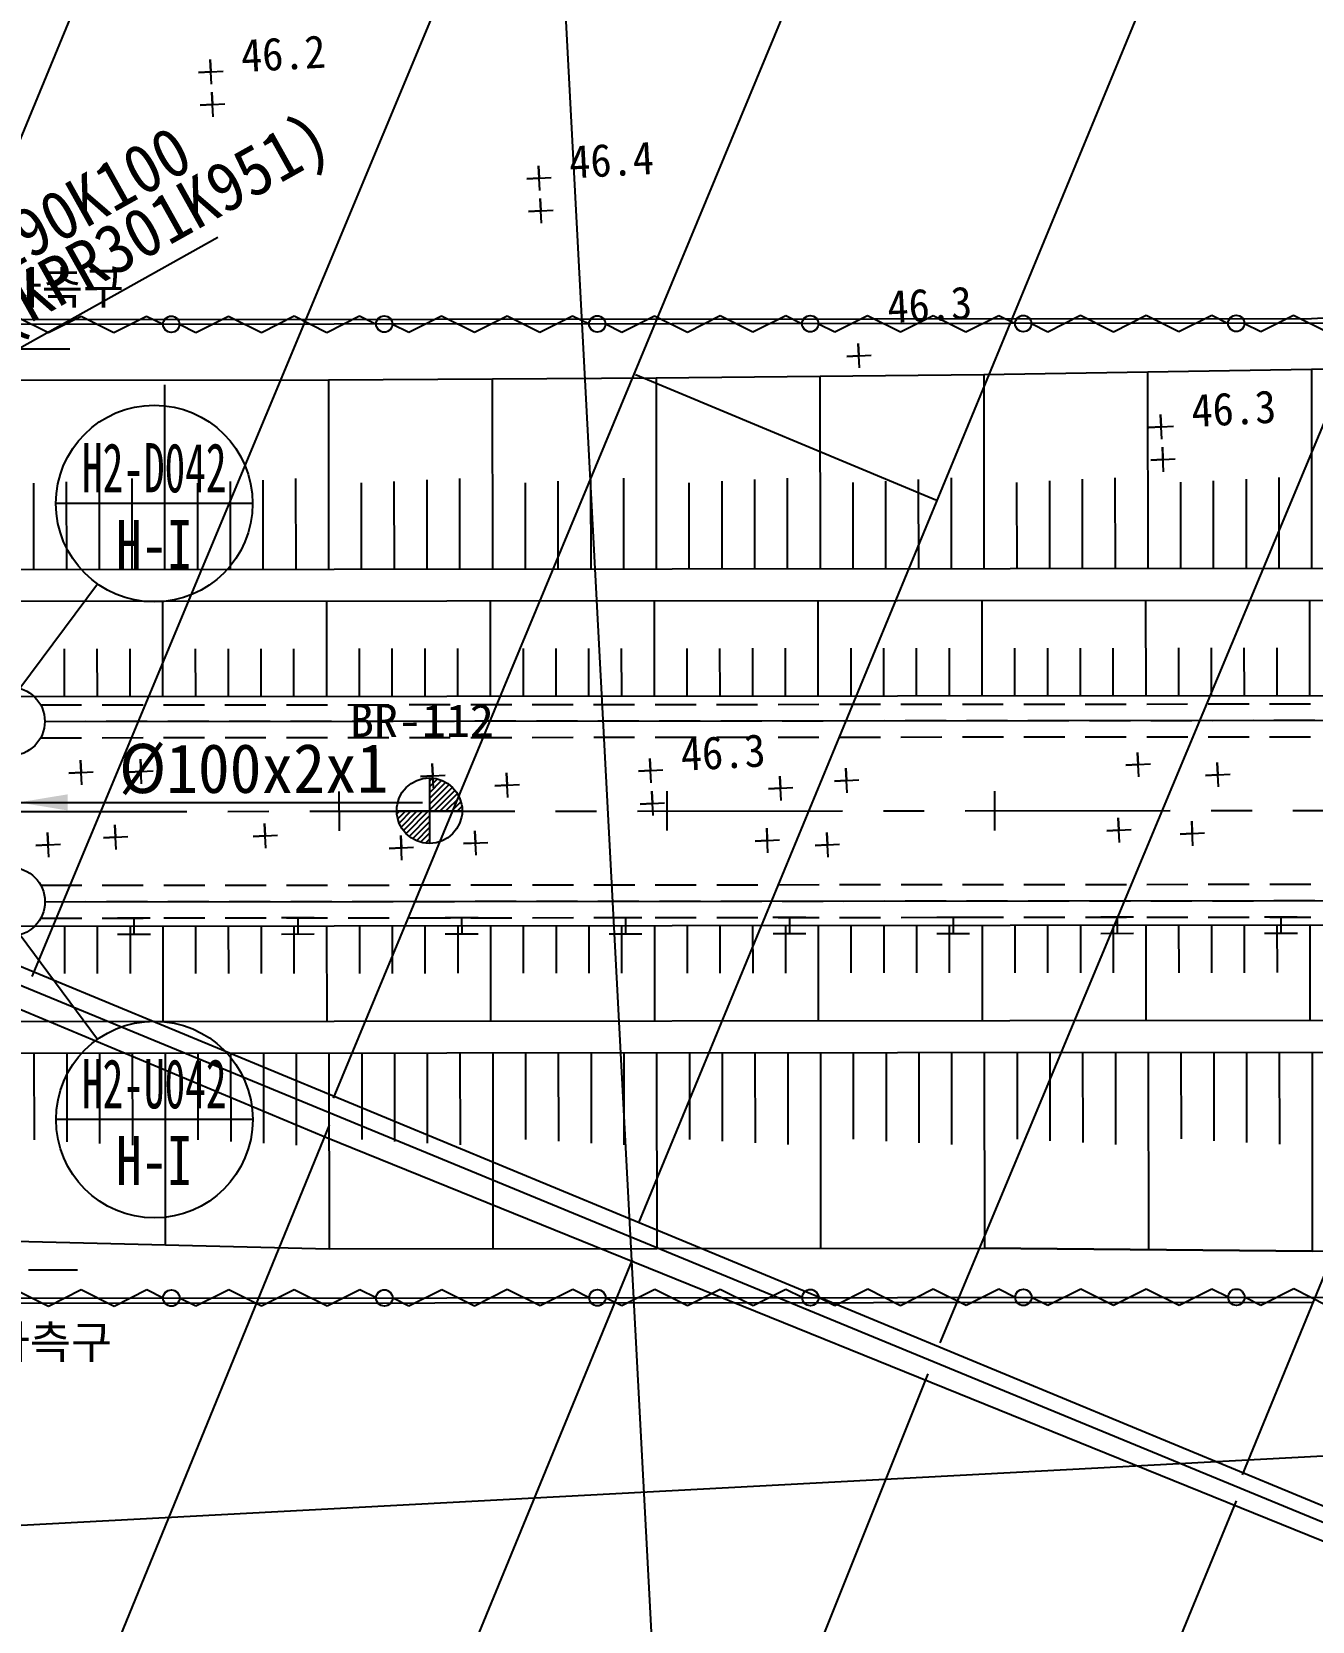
# Model space of a CAD drawing. Header units: millimetres. Extents: x 5094 to 5890, y 1103 to 1810.
# Drawn here: x 5482.6 to 5560.8, y 1422.4 to 1519.3 of the extents above; entities that cross this region are included whole.
import ezdxf
from ezdxf.enums import TextEntityAlignment as Align
from ezdxf.xclip import XClip

# ---------------------------------------------------------------- set-up
doc = ezdxf.new("R2010")
doc.units = ezdxf.units.MM
doc.header["$LTSCALE"] = 10
doc.header["$MEASUREMENT"] = 0
doc.header["$XCLIPFRAME"] = 2
doc.linetypes.add('CENTER', pattern=[2, 1.25, -0.25, 0.25, -0.25])
doc.linetypes.add('HIDDEN', pattern=[0.375, 0.25, -0.125])
for name, color, linetype in [('TN-CABL', 4, 'Continuous'), ('TN-MANH', 4, 'Continuous'), ('TZ-BASE', 253, 'Continuous'), ('TZ-CABL', 4, 'Continuous')]:
    doc.layers.add(name, color=color, linetype=linetype)
doc.styles.add('GHS', font='GulimChe.ttf')
doc.styles.add('GR', font='GulimChe.ttf')
doc.styles.add('GUL', font='GulimChe.ttf')
doc.styles.get("Standard").update_dxf_attribs({"font": 'GulimChe.ttf'})
doc.linetypes.add('ZIGZAG', pattern='A,0.0001,-0.2,[131,ltypeshp.shx,S=0.2,R=0,X=-0.2,Y=0],-0.4,[131,ltypeshp.shx,S=0.2,R=180,X=0.2,Y=0],-0.2', length=0.8001)
doc.dimstyles.get("Standard").update_dxf_attribs({"dimtxt": 0.18, "dimasz": 0.18, "dimexe": 0.18, "dimexo": 0.0625, "dimgap": 0.09, "dimtad": 0, "dimtih": 1, "dimtoh": 1, "dimdec": 4, "dimzin": 0, "dimdsep": 46, "dimtxsty": 'Standard', "dimcen": 0.09, "dimadec": 0, "dimazin": 0, "dimtfac": 1, "dimtdec": 4, "dimtofl": 0, "dimtmove": 0, "dimatfit": 3, "dimfxl": 0, "dimtolj": 1, "dimtzin": 0, "dimarcsym": 0})

# ---------------------------------------------------------------- blocks, each defined once
blk = doc.blocks.new('JD-DTYDHG5DHG')
at = {"layer": 'TZ-BASE'}
for p, q in [((328.925, 140.646), (347.492, -209.215)), ((282.65, -2.074, 46.272), (321.172, 91.293, 46.272)), ((340.175, 83.586, 46.342), (301.231, -9.813, 46.342)), ((319.639, -17.235, 46.395), (358.336, 75.92, 46.395)), ((376.777, 68.358, 46.412), (338.257, -24.833, 46.412)), ((356.666, -32.149, 46.342), (395.358, 60.513, 46.342)), ((413.559, 53.69, 46.342), (375.104, -40.204, 46.342)), ((312.196, 44.624, 46.168), (312.117, 46.122, 46.168)), ((312.117, 46.122, 46.168), (312.157, 45.373, 46.168)), ((311.408, 45.333, 46.168), (312.906, 45.412, 46.168)), ((312.157, 45.373, 46.168), (311.408, 45.333, 46.168)), ((312.302, 42.627, 46.168), (312.223, 44.125, 46.168)), ((312.223, 44.125, 46.168), (312.263, 43.376, 46.168)), ((311.514, 43.336, 46.168), (313.012, 43.415, 46.168)), ((312.263, 43.376, 46.168), (311.514, 43.336, 46.168)), ((331.438, 38.849, 46.362), (332.936, 38.929, 46.362)), ((332.187, 38.889, 46.362), (331.438, 38.849, 46.362)), ((332.227, 38.14, 46.362), (332.148, 39.638, 46.362)), ((332.148, 39.638, 46.362), (332.187, 38.889, 46.362)), ((331.544, 36.852, 46.362), (333.042, 36.932, 46.362)), ((332.293, 36.892, 46.362), (331.544, 36.852, 46.362)), ((332.333, 36.143, 46.362), (332.254, 37.641, 46.362)), ((332.254, 37.641, 46.362), (332.293, 36.892, 46.362)), ((379.326, 30.334), (399.314, 31.351)), ((219.431, 30.199), (379.326, 30.334)), ((300.239, 30.467), (302.24, 29.469)), ((302.24, 29.469), (304.239, 30.471)), ((304.239, 30.471), (306.24, 29.472)), ((306.24, 29.472), (308.239, 30.474)), ((308.239, 30.474), (309.24, 29.975)), ((311.24, 29.477), (313.239, 30.478)), ((313.239, 30.478), (315.24, 29.48)), ((315.24, 29.48), (317.239, 30.482)), ((317.239, 30.482), (319.24, 29.483)), ((319.24, 29.483), (321.239, 30.485)), ((321.239, 30.485), (322.24, 29.986)), ((324.24, 29.487), (326.239, 30.489)), ((326.239, 30.489), (328.24, 29.491)), ((328.24, 29.491), (330.239, 30.492)), ((330.239, 30.492), (332.24, 29.494)), ((332.24, 29.494), (334.239, 30.496)), ((334.239, 30.496), (335.24, 29.997)), ((337.24, 29.498), (339.239, 30.5)), ((339.239, 30.5), (341.24, 29.502)), ((341.24, 29.502), (343.239, 30.503)), ((343.239, 30.503), (345.24, 29.505)), ((345.24, 29.505), (347.239, 30.507)), ((347.239, 30.507), (348.24, 30.008)), ((350.24, 29.509), (352.239, 30.511)), ((352.239, 30.511), (354.24, 29.513)), ((354.24, 29.513), (356.239, 30.514)), ((356.239, 30.514), (358.24, 29.516)), ((358.24, 29.516), (360.239, 30.518)), ((360.239, 30.518), (361.24, 30.019)), ((363.24, 29.52), (365.239, 30.522)), ((365.239, 30.522), (367.24, 29.524)), ((367.24, 29.524), (369.239, 30.525)), ((369.239, 30.525), (371.24, 29.527)), ((371.24, 29.527), (373.239, 30.529)), ((373.239, 30.529), (374.24, 30.029)), ((376.24, 29.531), (378.239, 30.533)), ((378.239, 30.533), (380.24, 29.534)), ((399.315, 30.051), (219.268, 29.899)), ((310.24, 29.976), (311.24, 29.477)), ((323.24, 29.987), (324.24, 29.487)), ((336.24, 29.998), (337.24, 29.498)), ((349.24, 30.008), (350.24, 29.509)), ((362.24, 30.019), (363.24, 29.52)), ((375.24, 30.03), (376.24, 29.531)), ((303.553, 28.458), (300.553, 28.455)), ((351.752, 27.309, 46.274), (351.672, 28.807, 46.274)), ((351.672, 28.807, 46.274), (351.712, 28.058, 46.274)), ((350.963, 28.018, 46.274), (352.461, 28.097, 46.274)), ((351.712, 28.058, 46.274), (350.963, 28.018, 46.274)), ((359.328, 26.917), (379.328, 27.234)), ((379.328, 27.234), (399.195, 27.549)), ((379.328, 27.234), (379.338, 15.094)), ((299.329, 26.567), (319.329, 26.583)), ((309.329, 26.275), (309.338, 15.035)), ((319.329, 26.583), (339.329, 26.7)), ((319.329, 26.583), (319.338, 15.043)), ((329.329, 26.642), (329.338, 15.052)), ((338.076, 26.905, 46.395), (356.413, 19.273, 46.395)), ((339.329, 26.7), (359.328, 26.917)), ((339.329, 26.7), (339.338, 15.06)), ((349.329, 26.809), (349.338, 15.069)), ((359.328, 26.917), (359.338, 15.077)), ((369.328, 27.075), (369.338, 15.085)), ((216.738, 25.493, 46.079), (393.827, -47.803, 46.079)), ((216.099, 24.442, 45.885), (393.4, -48.609, 45.885)), ((370.2, 22.971, 46.256), (370.121, 24.469, 46.256)), ((370.121, 24.469, 46.256), (370.161, 23.72, 46.256)), ((369.412, 23.68, 46.256), (370.91, 23.76, 46.256)), ((370.161, 23.72, 46.256), (369.412, 23.68, 46.256)), ((370.306, 20.974, 46.256), (370.227, 22.472, 46.256)), ((370.227, 22.472, 46.256), (370.267, 21.723, 46.256)), ((369.518, 21.683, 46.256), (371.016, 21.763, 46.256)), ((370.267, 21.723, 46.256), (369.518, 21.683, 46.256)), ((303.334, 20.373), (303.338, 15.03)), ((305.334, 20.467), (305.338, 15.032)), ((307.334, 20.561), (307.338, 15.033)), ((313.334, 20.382), (313.338, 15.038)), ((315.334, 20.476), (315.338, 15.04)), ((317.334, 20.569), (317.338, 15.042)), ((323.334, 20.39), (323.338, 15.047)), ((325.334, 20.484), (325.338, 15.048)), ((327.334, 20.578), (327.338, 15.05)), ((333.334, 20.399), (333.338, 15.055)), ((335.334, 20.492), (335.338, 15.057)), ((337.334, 20.586), (337.338, 15.058)), ((343.334, 20.407), (343.338, 15.063)), ((345.334, 20.501), (345.338, 15.065)), ((347.334, 20.595), (347.338, 15.067)), ((353.334, 20.415), (353.338, 15.072)), ((355.334, 20.509), (355.338, 15.074)), ((357.334, 20.603), (357.338, 15.075)), ((363.334, 20.424), (363.338, 15.08)), ((365.334, 20.518), (365.338, 15.082)), ((367.334, 20.611), (367.338, 15.084)), ((373.334, 20.432), (373.338, 15.089)), ((375.334, 20.526), (375.338, 15.09)), ((377.334, 20.62), (377.338, 15.092)), ((301.334, 20.279), (301.338, 15.028)), ((311.334, 20.288), (311.338, 15.037)), ((321.334, 20.296), (321.338, 15.045)), ((331.334, 20.305), (331.338, 15.053)), ((341.334, 20.313), (341.338, 15.062)), ((351.334, 20.321), (351.338, 15.07)), ((361.334, 20.33), (361.338, 15.079)), ((371.334, 20.338), (371.338, 15.087)), ((227.224, 14.966), (399.328, 15.111)), ((239.34, 13.026), (399.329, 13.161)), ((309.207, 13.086), (309.212, 7.276)), ((319.207, 13.094), (319.212, 7.284)), ((329.207, 13.103), (329.212, 7.293)), ((339.207, 13.111), (339.212, 7.301)), ((349.207, 13.119), (349.212, 7.309)), ((359.207, 13.128), (359.212, 7.318)), ((369.207, 13.136), (369.212, 7.326)), ((379.207, 13.145), (379.212, 7.335)), ((303.209, 10.176), (303.212, 7.271)), ((305.209, 10.177), (305.212, 7.272)), ((307.209, 10.179), (307.212, 7.274)), ((311.209, 10.182), (311.212, 7.277)), ((313.209, 10.184), (313.212, 7.279)), ((315.209, 10.186), (315.212, 7.281)), ((317.209, 10.187), (317.212, 7.282)), ((321.209, 10.191), (321.212, 7.286)), ((323.209, 10.192), (323.212, 7.287)), ((325.209, 10.194), (325.212, 7.289)), ((327.209, 10.196), (327.212, 7.291)), ((331.209, 10.199), (331.212, 7.294)), ((333.209, 10.201), (333.212, 7.296)), ((335.209, 10.203), (335.212, 7.298)), ((337.209, 10.204), (337.212, 7.299)), ((341.209, 10.208), (341.212, 7.303)), ((343.209, 10.209), (343.212, 7.304)), ((345.209, 10.211), (345.212, 7.306)), ((347.209, 10.213), (347.212, 7.308)), ((351.209, 10.216), (351.212, 7.311)), ((353.209, 10.218), (353.212, 7.313)), ((355.209, 10.219), (355.212, 7.314)), ((357.209, 10.221), (357.212, 7.316)), ((361.209, 10.224), (361.212, 7.319)), ((363.209, 10.226), (363.212, 7.321)), ((365.209, 10.228), (365.212, 7.323)), ((367.209, 10.229), (367.212, 7.324)), ((371.209, 10.233), (371.212, 7.328)), ((373.209, 10.234), (373.212, 7.329)), ((375.209, 10.236), (375.212, 7.331)), ((377.209, 10.238), (377.212, 7.333)), ((227.045, 7.206), (399.334, 7.351)), ((319.168, -19.621, 46.061), (263.177, 3.773, 46.061)), ((304.275, 1.884, 46.168), (304.196, 3.382, 46.168)), ((304.196, 3.382, 46.168), (304.235, 2.633, 46.168)), ((307.935, 1.941, 46.362), (307.855, 3.439, 46.362)), ((307.855, 3.439, 46.362), (307.895, 2.69, 46.362)), ((325.742, 1.692, 46.362), (325.663, 3.19, 46.362)), ((325.663, 3.19, 46.362), (325.702, 2.441, 46.362)), ((339.037, 2.001, 46.256), (338.957, 3.499, 46.256)), ((338.957, 3.499, 46.256), (338.997, 2.75, 46.256)), ((368.008, 3.076, 46.256), (369.506, 3.155, 46.256)), ((368.757, 3.116, 46.256), (368.008, 3.076, 46.256)), ((368.797, 2.367, 46.256), (368.717, 3.864, 46.256)), ((368.717, 3.864, 46.256), (368.757, 3.116, 46.256)), ((373.65, 1.753, 46.256), (373.57, 3.251, 46.256)), ((373.57, 3.251, 46.256), (373.61, 2.502, 46.256)), ((303.486, 2.593, 46.168), (304.984, 2.673, 46.168)), ((304.235, 2.633, 46.168), (303.486, 2.593, 46.168)), ((307.146, 2.65, 46.362), (308.644, 2.73, 46.362)), ((307.895, 2.69, 46.362), (307.146, 2.65, 46.362)), ((324.953, 2.401, 46.362), (326.451, 2.481, 46.362)), ((325.702, 2.441, 46.362), (324.953, 2.401, 46.362)), ((325.498, 2.308), (325.501, -1.692)), ((325.498, 2.108), (325.689, 2.3)), ((325.498, 1.754), (325.991, 2.247)), ((325.499, 1.401), (326.256, 2.16)), ((325.499, 1.047), (326.494, 2.044)), ((330.282, 1.114, 46.256), (330.202, 2.612, 46.256)), ((330.202, 2.612, 46.256), (330.242, 1.863, 46.256)), ((338.248, 2.711, 46.256), (339.746, 2.79, 46.256)), ((338.997, 2.75, 46.256), (338.248, 2.711, 46.256)), ((346.97, 0.923, 46.256), (346.891, 2.421, 46.256)), ((346.891, 2.421, 46.256), (346.93, 1.672, 46.256)), ((350.211, 2.109, 46.256), (351.709, 2.189, 46.256)), ((350.96, 2.149, 46.256), (350.211, 2.109, 46.256)), ((351, 1.4, 46.256), (350.92, 2.898, 46.256)), ((350.92, 2.898, 46.256), (350.96, 2.149, 46.256)), ((372.861, 2.462, 46.256), (374.359, 2.542, 46.256)), ((373.61, 2.502, 46.256), (372.861, 2.462, 46.256)), ((320.001, -0.929), (319.999, 1.471)), ((325.499, 0.694), (326.707, 1.903)), ((325.5, 0.34), (326.897, 1.74)), ((325.822, 0.309), (327.065, 1.554)), ((326.175, 0.309), (327.21, 1.346)), ((326.529, 0.31), (327.331, 1.113)), ((329.493, 1.823, 46.256), (330.991, 1.903, 46.256)), ((330.242, 1.863, 46.256), (329.493, 1.823, 46.256)), ((339.143, 0.004, 46.256), (339.063, 1.502, 46.256)), ((339.063, 1.502, 46.256), (339.103, 0.753, 46.256)), ((340.001, -0.912), (339.999, 1.488)), ((346.181, 1.632, 46.256), (347.679, 1.712, 46.256)), ((346.93, 1.672, 46.256), (346.181, 1.632, 46.256)), ((360.001, -0.895), (359.999, 1.505)), ((323.499, 0.307), (327.499, 0.31)), ((323.509, 0.115), (323.7, 0.307)), ((323.562, -0.186), (324.054, 0.307)), ((323.65, -0.452), (324.408, 0.308)), ((323.766, -0.689), (324.761, 0.308)), ((323.907, -0.901), (325.115, 0.308)), ((324.071, -1.091), (325.468, 0.309)), ((326.882, 0.31), (327.424, 0.853)), ((327.236, 0.31), (327.484, 0.559)), ((338.354, 0.713, 46.256), (339.852, 0.793, 46.256)), ((339.103, 0.753, 46.256), (338.354, 0.713, 46.256)), ((306.385, -2.056, 46.362), (306.306, -0.558, 46.362)), ((306.306, -0.558, 46.362), (306.345, -1.307, 46.362)), ((315.52, -1.976, 46.362), (315.441, -0.478, 46.362)), ((315.441, -0.478, 46.362), (315.48, -1.227, 46.362)), ((324.257, -1.259), (325.5, -0.014)), ((324.466, -1.403), (325.5, -0.367)), ((324.699, -1.524), (325.501, -0.721)), ((328.355, -2.414, 46.256), (328.276, -0.916, 46.256)), ((328.276, -0.916, 46.256), (328.316, -1.665, 46.256)), ((346.159, -2.257, 46.256), (346.08, -0.759, 46.256)), ((346.08, -0.759, 46.256), (346.119, -1.508, 46.256)), ((366.831, -0.918, 46.256), (368.329, -0.839, 46.256)), ((367.58, -0.878, 46.256), (366.831, -0.918, 46.256)), ((367.62, -1.627, 46.256), (367.54, -0.129, 46.256)), ((367.54, -0.129, 46.256), (367.58, -0.878, 46.256)), ((372.097, -1.839, 46.256), (372.017, -0.341, 46.256)), ((372.017, -0.341, 46.256), (372.057, -1.09, 46.256)), ((301.474, -1.813, 46.168), (302.972, -1.733, 46.168)), ((302.223, -1.773, 46.168), (301.474, -1.813, 46.168)), ((302.263, -2.522, 46.168), (302.183, -1.024, 46.168)), ((302.183, -1.024, 46.168), (302.223, -1.773, 46.168)), ((305.596, -1.347, 46.362), (307.094, -1.267, 46.362)), ((306.345, -1.307, 46.362), (305.596, -1.347, 46.362)), ((314.731, -1.267, 46.362), (316.229, -1.187, 46.362)), ((315.48, -1.227, 46.362), (314.731, -1.267, 46.362)), ((323.034, -2.004, 46.362), (324.532, -1.925, 46.362)), ((323.823, -2.713, 46.362), (323.744, -1.215, 46.362)), ((323.744, -1.215, 46.362), (323.783, -1.964, 46.362)), ((324.959, -1.617), (325.501, -1.074)), ((325.253, -1.676), (325.501, -1.428)), ((327.567, -1.704, 46.256), (329.064, -1.625, 46.256)), ((328.316, -1.665, 46.256), (327.567, -1.704, 46.256)), ((345.37, -1.548, 46.256), (346.868, -1.468, 46.256)), ((346.119, -1.508, 46.256), (345.37, -1.548, 46.256)), ((349.034, -1.817, 46.256), (350.532, -1.737, 46.256)), ((349.783, -1.777, 46.256), (349.034, -1.817, 46.256)), ((349.823, -2.526, 46.256), (349.743, -1.028, 46.256)), ((349.743, -1.028, 46.256), (349.783, -1.777, 46.256)), ((371.308, -1.13, 46.256), (372.806, -1.05, 46.256)), ((372.057, -1.09, 46.256), (371.308, -1.13, 46.256)), ((323.783, -1.964, 46.362), (323.034, -2.004, 46.362)), ((227.243, -6.793), (399.346, -6.648)), ((303.224, -6.729), (303.226, -9.634)), ((305.224, -6.728), (305.226, -9.633)), ((306.464, -6.227), (308.464, -6.224)), ((307.224, -6.726), (307.226, -9.631)), ((307.464, -6.226), (307.466, -7.226)), ((309.224, -6.724), (309.228, -12.534)), ((311.224, -6.723), (311.226, -9.628)), ((313.224, -6.721), (313.226, -9.626)), ((315.224, -6.719), (315.226, -9.624)), ((316.464, -6.219), (318.464, -6.215)), ((317.224, -6.718), (317.226, -9.623)), ((317.464, -6.217), (317.466, -7.217)), ((319.224, -6.716), (319.228, -12.526)), ((321.224, -6.714), (321.226, -9.619)), ((323.224, -6.713), (323.226, -9.618)), ((325.224, -6.711), (325.226, -9.616)), ((326.464, -6.211), (328.464, -6.207)), ((327.224, -6.709), (327.226, -9.614)), ((327.464, -6.209), (327.466, -7.209)), ((329.224, -6.707), (329.228, -12.517)), ((331.224, -6.706), (331.226, -9.611)), ((333.224, -6.704), (333.226, -9.609)), ((335.224, -6.702), (335.226, -9.607)), ((336.464, -6.202), (338.464, -6.199)), ((337.224, -6.701), (337.226, -9.606)), ((337.464, -6.2), (337.466, -7.2)), ((339.224, -6.699), (339.228, -12.509)), ((341.224, -6.697), (341.226, -9.602)), ((343.224, -6.696), (343.226, -9.601)), ((345.224, -6.694), (345.226, -9.599)), ((346.464, -6.194), (348.464, -6.19)), ((347.224, -6.692), (347.226, -9.597)), ((347.464, -6.192), (347.466, -7.192)), ((349.224, -6.691), (349.228, -12.501)), ((351.224, -6.689), (351.226, -9.594)), ((353.223, -6.687), (353.226, -9.592)), ((355.223, -6.686), (355.226, -9.591)), ((356.464, -6.185), (358.464, -6.182)), ((357.223, -6.684), (357.226, -9.589)), ((357.464, -6.184), (357.466, -7.184)), ((359.223, -6.682), (359.228, -12.492)), ((361.223, -6.681), (361.226, -9.586)), ((363.223, -6.679), (363.226, -9.584)), ((365.223, -6.677), (365.226, -9.582)), ((366.464, -6.177), (368.464, -6.174)), ((367.223, -6.676), (367.226, -9.581)), ((367.464, -6.175), (367.466, -7.175)), ((369.223, -6.674), (369.228, -12.484)), ((371.223, -6.672), (371.226, -9.577)), ((373.223, -6.671), (373.226, -9.576)), ((375.223, -6.669), (375.226, -9.574)), ((376.464, -6.169), (378.464, -6.165)), ((377.223, -6.667), (377.226, -9.572)), ((377.464, -6.167), (377.466, -7.167)), ((379.223, -6.665), (379.228, -12.475)), ((306.466, -7.227), (308.466, -7.224)), ((316.466, -7.219), (318.466, -7.215)), ((326.466, -7.211), (328.466, -7.207)), ((336.466, -7.202), (338.466, -7.199)), ((346.466, -7.194), (348.466, -7.19)), ((356.466, -7.185), (358.466, -7.182)), ((366.466, -7.177), (368.466, -7.174)), ((376.466, -7.169), (378.466, -7.165)), ((239.362, -12.594), (399.351, -12.459)), ((227.249, -14.554), (399.352, -14.409)), ((301.363, -14.492), (301.368, -19.777)), ((303.363, -14.49), (303.368, -19.884)), ((305.363, -14.488), (305.368, -19.991)), ((307.363, -14.487), (307.368, -20.098)), ((309.363, -14.485), (309.373, -26.175)), ((311.363, -14.483), (311.368, -19.769)), ((313.363, -14.482), (313.368, -19.876)), ((315.363, -14.48), (315.368, -19.983)), ((317.363, -14.478), (317.368, -20.09)), ((319.363, -14.477), (319.373, -26.417)), ((321.363, -14.475), (321.368, -19.76)), ((323.363, -14.473), (323.368, -19.867)), ((325.363, -14.472), (325.368, -19.974)), ((327.363, -14.47), (327.368, -20.081)), ((329.363, -14.468), (329.373, -26.408)), ((331.363, -14.467), (331.368, -19.752)), ((333.363, -14.465), (333.368, -19.859)), ((335.363, -14.463), (335.368, -19.966)), ((337.363, -14.462), (337.368, -20.073)), ((339.363, -14.46), (339.373, -26.4)), ((341.363, -14.458), (341.368, -19.743)), ((343.363, -14.456), (343.368, -19.85)), ((345.363, -14.455), (345.368, -19.957)), ((347.363, -14.453), (347.368, -20.064)), ((349.363, -14.451), (349.373, -26.391)), ((351.363, -14.45), (351.368, -19.735)), ((353.363, -14.448), (353.368, -19.842)), ((355.363, -14.446), (355.368, -19.949)), ((357.363, -14.445), (357.368, -20.056)), ((359.363, -14.443), (359.373, -26.383)), ((361.363, -14.441), (361.368, -19.727)), ((363.363, -14.44), (363.368, -19.834)), ((365.363, -14.438), (365.368, -19.941)), ((367.363, -14.436), (367.368, -20.048)), ((369.363, -14.435), (369.373, -26.475)), ((371.363, -14.433), (371.368, -19.718)), ((373.363, -14.431), (373.368, -19.825)), ((375.363, -14.43), (375.368, -19.932)), ((377.363, -14.428), (377.368, -20.039)), ((379.363, -14.426), (379.373, -26.566)), ((319.383, -18.885, 46.395), (281.891, -110.394, 46.395)), ((393.394, -49.664, 46.061), (319.168, -19.621, 46.061)), ((699.467, -22.121), (144.297, -51.583)), ((299.373, -25.933), (319.373, -26.417)), ((303.933, -109.684, 46.219), (337.891, -27.08, 46.219)), ((319.373, -26.417), (359.373, -26.383)), ((379.373, -26.566), (359.373, -26.383)), ((359.373, -26.383), (379.373, -26.566)), ((395.76, -26.798), (379.373, -26.566)), ((304.028, -27.711), (301.028, -27.713)), ((302.248, -29.931), (300.247, -28.933)), ((304.247, -28.929), (302.248, -29.931)), ((306.248, -29.928), (304.247, -28.929)), ((308.247, -28.926), (306.248, -29.928)), ((309.247, -29.425), (308.247, -28.926)), ((313.247, -28.922), (311.248, -29.923)), ((315.248, -29.92), (313.247, -28.922)), ((317.247, -28.918), (315.248, -29.92)), ((319.248, -29.917), (317.247, -28.918)), ((321.247, -28.915), (319.248, -29.917)), ((322.247, -29.414), (321.247, -28.915)), ((326.247, -28.911), (324.248, -29.913)), ((328.248, -29.909), (326.247, -28.911)), ((330.247, -28.908), (328.248, -29.909)), ((332.248, -29.906), (330.247, -28.908)), ((334.247, -28.904), (332.248, -29.906)), ((335.247, -29.403), (334.247, -28.904)), ((339.247, -28.9), (337.248, -29.902)), ((341.248, -29.898), (339.247, -28.9)), ((343.247, -28.897), (341.248, -29.898)), ((345.248, -29.895), (343.247, -28.897)), ((347.247, -28.893), (345.248, -29.895)), ((348.247, -29.392), (347.247, -28.893)), ((352.247, -28.889), (350.248, -29.891)), ((354.248, -29.887), (352.247, -28.889)), ((356.247, -28.886), (354.248, -29.887)), ((358.248, -29.884), (356.247, -28.886)), ((360.247, -28.882), (358.248, -29.884)), ((361.247, -29.381), (360.247, -28.882)), ((365.247, -28.878), (363.248, -29.88)), ((367.248, -29.876), (365.247, -28.878)), ((369.247, -28.875), (367.248, -29.876)), ((371.248, -29.873), (369.247, -28.875)), ((373.247, -28.871), (371.248, -29.873)), ((374.247, -29.371), (373.247, -28.871)), ((378.247, -28.867), (376.248, -29.869)), ((380.248, -29.866), (378.247, -28.867)), ((219.376, -29.801), (379.376, -29.666)), ((219.508, -29.501), (394.247, -29.354)), ((311.248, -29.923), (310.247, -29.424)), ((324.248, -29.913), (323.247, -29.413)), ((337.248, -29.902), (336.247, -29.402)), ((350.248, -29.891), (349.247, -29.392)), ((363.248, -29.88), (362.247, -29.381)), ((376.248, -29.869), (375.247, -29.37)), ((355.916, -34.043, 46.254), (327.403, -105.326, 46.254)), ((352.698, -95.392, 46.325), (374.743, -41.783, 46.325))]:
    blk.add_line(p, q, dxfattribs=at)
at = {"layer": 'TZ-BASE', "ltscale": 2}
blk.add_line((101.464, -6.899), (577.465, -6.499), dxfattribs=at)
at = {"layer": 'TZ-BASE', "linetype": 'CENTER'}
blk.add_lwpolyline([(0, 0), (198.2, 0.168), (398.8, 0.338), (598.8, 0.507), (700, 0.592)], dxfattribs=at)
at = {"layer": 'TZ-BASE'}
for centre, radius in [((309.74, 29.975), 0.5), ((322.74, 29.986), 0.5), ((335.74, 29.997), 0.5), ((348.74, 30.008), 0.5), ((361.74, 30.019), 0.5), ((374.74, 30.03), 0.5), ((325.499, 0.308), 2), ((309.747, -29.425), 0.5), ((322.747, -29.414), 0.5), ((335.747, -29.403), 0.5), ((348.747, -29.392), 0.5), ((361.747, -29.381), 0.5), ((374.747, -29.37), 0.5)]:
    blk.add_circle(centre, radius, dxfattribs=at)
at = {"layer": 'TZ-BASE', "style": 'GUL'}
for s, p in [('46.2', (314.046, 45.359, 47.838)), ('46.4', (334.076, 38.875, 47.838)), ('46.3', (353.494, 30.04, 47.838)), ('46.3', (372.05, 23.706, 47.838)), ('46.3', (340.887, 2.736, 46.186))]:
    blk.add_text(s, height=2, rotation=3.03779, dxfattribs=at).set_placement(p)
at = {"layer": 'TZ-BASE', "style": 'GHS'}
for p in [(301.843, 32.228), (301.115, -32.078)]:
    blk.add_text('토사측구', height=2, rotation=0.04708, dxfattribs=at).set_placement(p, align=Align.MIDDLE)
at = {"layer": 'TZ-BASE', "style": 'GUL', "width": 1.07404}
blk.add_text('BR-112', height=2, rotation=359.99707, dxfattribs=at).set_placement((320.653, 4.811), (329.428, 4.81), align=Align.FIT)
blk = doc.blocks.new('JD-DGH65HG')
at = {"layer": 'TZ-BASE'}
for p, q in [((314.639, 94.04), (302.639, 94.04)), ((300.439, 82.773), (305.166, 89.147)), ((300.449, 67.735), (305.176, 61.36)), ((314.649, 56.467), (302.649, 56.467))]:
    blk.add_line(p, q, dxfattribs=at)
at = {"layer": 'TZ-BASE', "flags": 128}
blk.add_lwpolyline([(299.862, 87.504), (299.862, 103.207), (312.521, 110.293)], dxfattribs=at)
at = {"layer": 'TZ-BASE'}
for centre in [(308.639, 94.04), (308.649, 56.467)]:
    blk.add_circle(centre, 6, dxfattribs=at)
at = {"layer": 'TZ-BASE', "style": 'GR'}
for s, p in [('(KPR301K951)', (299.353, 104.068)), ('290K100', (299.353, 107.967))]:
    blk.add_text(s, height=3, rotation=29.23871, dxfattribs=at).set_placement(p)
for s, width, p in [('H2-D042', 0.65, (308.639, 96.2)), ('H-I', 0.8, (308.639, 91.54)), ('H2-U042', 0.65, (308.639, 58.627)), ('H-I', 0.8, (308.639, 53.967))]:
    blk.add_text(s, height=3, rotation=360, dxfattribs=dict(at, width=width)).set_placement(p, align=Align.MIDDLE)
at = {"layer": 'TZ-BASE'}
blk.add_text('Ø100x2x1', height=3, rotation=0.05182, dxfattribs=at).set_placement((314.713, 77.889), align=Align.MIDDLE)
blk.add_leader([(300.362, 75.812), (325.018, 75.812)], dimstyle='Standard', override={"dimtxt": 3, "dimasz": 3, "dimexe": 2, "dimexo": 3, "dimgap": 1, "dimtad": 0, "dimtih": 0, "dimcen": 1, "dimaunit": 1, "dimadec": 8, "dimtix": 1, "dimtofl": 1, "dimtmove": 2, "dimtvp": 2}, dxfattribs=at)

msp = doc.modelspace()

# ---------------------------------------------------------------- linework, layer by layer
at = {"layer": 'TN-CABL', "linetype": 'ZIGZAG', "ltscale": 0.5}
for points in [[(5483.428, 1477.281), (5629.253, 1477.405)], [(5483.438, 1466.281), (5629.263, 1466.405)]]:
    msp.add_lwpolyline(points, dxfattribs=at)
at = {"layer": 'TN-MANH'}
for centre in [(5481.328, 1477.279), (5481.338, 1466.279)]:
    msp.add_circle(centre, 2.1, dxfattribs=at)
at = {"layer": 'TZ-CABL', "linetype": 'HIDDEN'}
for points in [[(5483.174, 1478.281), (5629.505, 1478.405)], [(5483.428, 1477.281), (5629.253, 1477.405)], [(5483.176, 1476.281), (5629.507, 1476.405)], [(5483.184, 1467.281), (5629.515, 1467.405)], [(5483.438, 1466.281), (5629.263, 1466.405)], [(5483.186, 1465.281), (5629.517, 1465.405)]]:
    msp.add_lwpolyline(points, dxfattribs=at)

# ---------------------------------------------------------------- block references
at = {"layer": 'TZ-BASE'}
ref = msp.add_blockref('JD-DTYDHG5DHG', (5181.403, 1471.526), dxfattribs=at)
XClip(ref).set_block_clipping_path([(-0.0634752176, 74.9999731397), (699.936274083, 75.5924085028), (700.0632245182, -74.4075377758), (0.0634752176, -74.9999731397)])
msp.add_blockref('JD-DGH65HG', (5181.467, 1396.526), dxfattribs=at)

doc.saveas('drawing.dxf')
